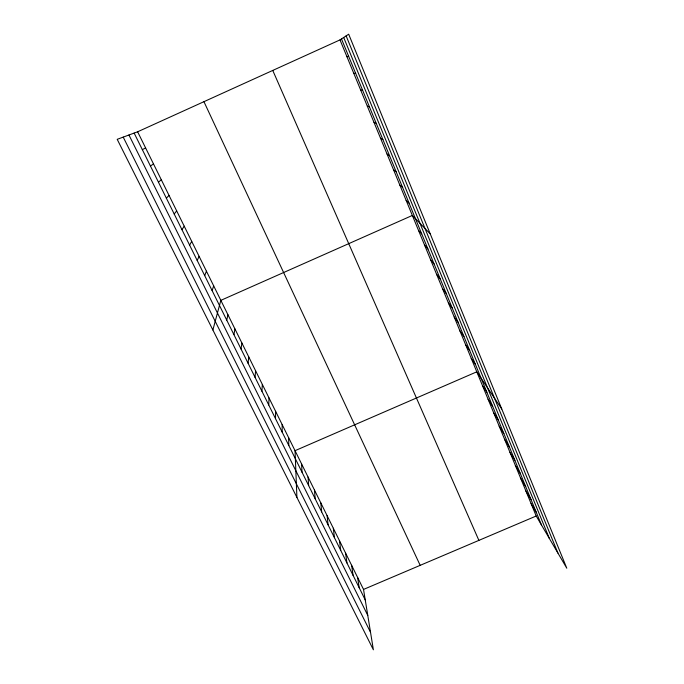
<?xml version="1.0" encoding="UTF-8"?>
<svg xmlns="http://www.w3.org/2000/svg" width="684" height="684" viewBox="0 0 684 684"><rect width="100%" height="100%" fill="white"/><g stroke="black" fill="none" stroke-linecap="round" stroke-linejoin="round"><path stroke-width="1.03" d="M275.507 418.659L275.609 411.323M268.761 405.013L269.009 397.934M261.938 391.231L262.331 384.417M255.038 377.312L255.594 370.762M248.078 363.238L248.779 356.971M241.033 349.02L241.905 343.035M233.919 334.647L234.954 328.961M226.737 320.129L227.934 314.734M212.886 329.979L220.838 300.361L412.349 215.451L430.245 233.902M212.125 290.623L213.673 285.835M204.704 275.635L206.423 271.163M197.206 260.476L199.104 256.329M189.622 245.163L191.708 241.341M181.953 229.67L184.227 226.199M174.206 214.015L176.669 210.886M166.366 198.189L169.025 195.41M158.449 182.183L161.304 179.764M150.437 165.998L153.498 163.946M340.008 39.894L348.678 34.2L566.797 568.216L536.205 516.01L340.008 39.894L137.629 131.79L117.203 139.331L373.387 649.8L363.529 589.428L137.629 131.79M142.332 149.634L145.607 147.958M363.529 589.428L536.205 516.01M346.95 56.738L348.592 56.191M353.816 73.402L355.62 73.256M360.605 89.878L362.563 90.134M367.325 106.174L369.428 106.824M373.968 122.291L376.217 123.325M380.535 138.236L382.937 139.647M387.033 154.011L389.572 155.79M393.462 169.615L396.147 171.752M399.832 185.056L402.645 187.544M406.125 200.335L409.066 203.165M418.514 230.414L421.72 233.911M424.619 245.214L427.945 249.036M430.655 259.86L434.101 263.998M436.631 274.361L440.188 278.807M442.539 288.716L446.216 293.462M448.396 302.918L452.184 307.962M454.185 316.974L458.092 322.309M459.922 330.894L463.932 336.511M465.599 344.676L469.711 350.567M471.225 358.313L475.44 364.478M501.765 409.015L476.791 371.822L295.043 450.679L296.907 497.396M482.468 385.596L486.88 392.291M488.085 399.234L492.6 406.193M493.643 412.734L498.26 419.942M499.149 426.098L503.86 433.562M504.604 439.325L509.409 447.037M509.999 452.423L514.898 460.375M515.343 465.394L520.327 473.576M520.635 478.236L525.705 486.649M525.876 490.95L531.032 499.585M531.066 503.544L536.299 512.401M123.214 137.108L370.54 632.315M128.951 134.996L367.77 615.395M134.141 133.081L365.247 599.928M203.943 101.677L420.173 565.343M272.754 70.435L478.886 540.386M341.487 38.92L541.523 525.081M346.13 35.876L557.93 553.082M343.693 37.475L549.355 538.453M357.604 577.424L359.203 587.727M351.619 565.3L353.106 575.406M345.582 553.065L346.942 562.958M339.478 540.702L340.726 550.389M333.322 528.219L334.442 537.701M327.097 515.616L328.089 524.876M320.813 502.885L321.677 511.923M314.469 490.035L315.196 498.833M308.057 477.047L308.655 485.614M301.584 463.932L302.046 472.259M288.631 437.692L288.81 445.532M282.15 424.567L282.193 432.16"/></g></svg>
